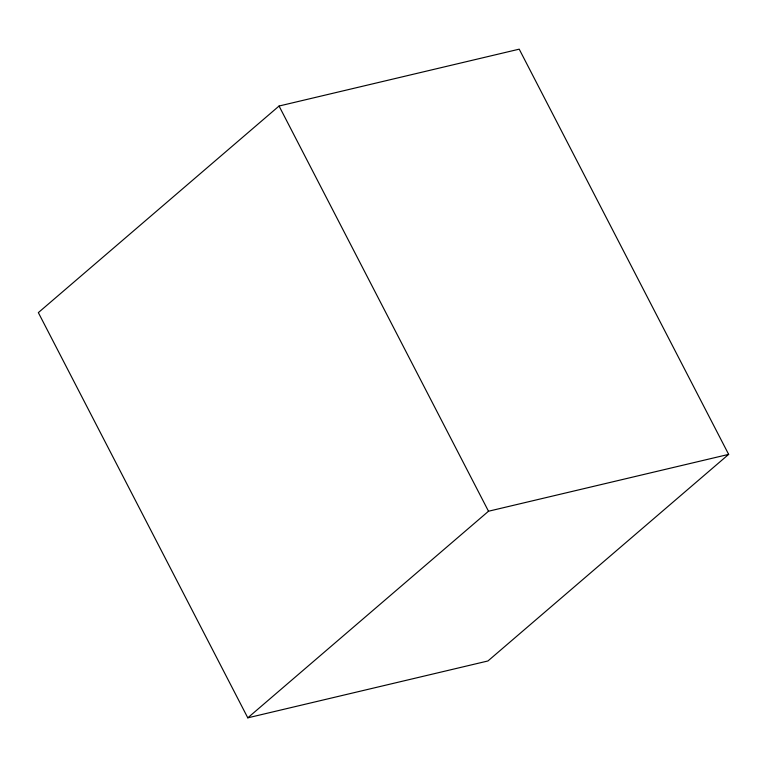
<?xml version="1.0" encoding="UTF-8"?>
<svg xmlns="http://www.w3.org/2000/svg" width="767" height="767" viewBox="0 0 767 767"><rect width="100%" height="100%" fill="white"/><g stroke="black" fill="none" stroke-linecap="round" stroke-linejoin="round"><path stroke-width="1.15" d="M279.063 106.028L38.35 312.62L247.789 717.835L487.937 660.972L728.65 454.38L519.211 49.165L279.063 106.028L488.502 511.234L728.65 454.38M247.789 717.835L488.502 511.234"/></g></svg>
